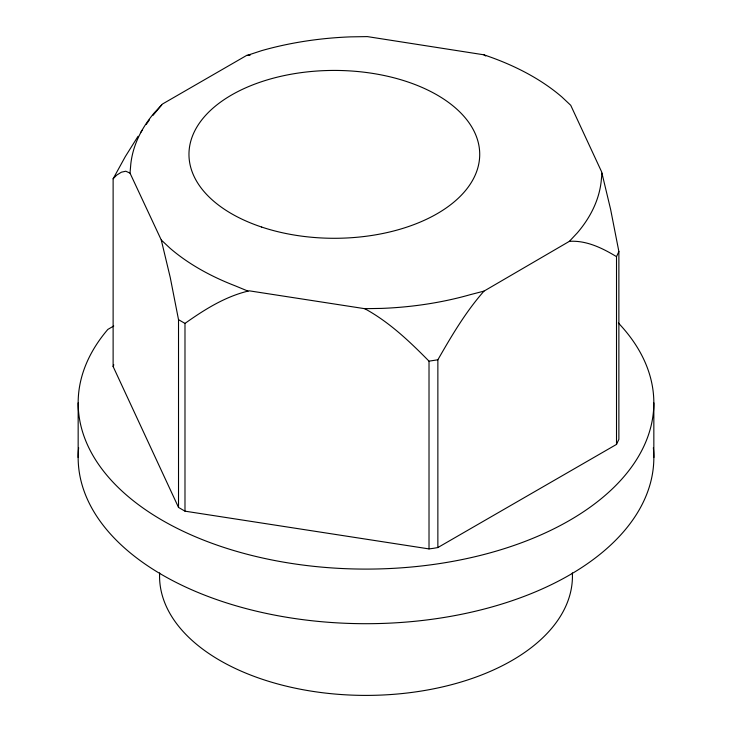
<?xml version="1.0" encoding="UTF-8"?>
<svg xmlns="http://www.w3.org/2000/svg" width="732" height="732" viewBox="0 0 732 732"><rect width="100%" height="100%" fill="white"/><g stroke="black" fill="none" stroke-linecap="round" stroke-linejoin="round"><path stroke-width="1.1" d="M248.002 55.129L261.763 50.609A235.677 136.06 0 0 1 350.582 36.865L367.345 36.6L483.834 54.799A235.677 136.06 0 0 1 561.956 97.045L570.731 105.298L601.631 171.855L610.616 209.379L618.879 251.543L618.879 439.301L616.509 444.406L437.864 547.545L433.481 548.314L429.016 548.909L184.986 511.165L178.517 507.422L178.517 319.664L170.254 277.51L161.269 239.986L130.012 173.118L130.836 163.739A235.677 136.06 0 0 1 154.635 112.463L162.614 103.944L247.013 55.211L250.097 55.229M601.988 173.118L601.164 181.536A235.677 136.06 0 0 1 577.365 232.822L569.386 241.331L483.998 291.116C465.68 311.869 451.571 335.86 437.864 359.787L437.864 547.545M178.517 507.422L113.121 366.531L113.121 178.782L125.328 156.566L138.055 136.28M113.121 366.531L113.817 364.82M618.879 251.543L616.509 256.648L616.509 444.406M140.59 132.611L142.493 129.857M146.299 124.349L149.474 119.764M152.988 115.382L161.626 104.996M113.121 178.782L116.727 175.104L121.384 172.194L125.794 171.224L130.012 173.118M184.986 511.165L184.986 323.407C204.265 309.737 224.797 296.753 248.002 291.116L249.356 290.842L364.646 308.675L381.418 308.41A235.677 136.06 0 0 0 470.237 294.676L483.998 291.116M113.744 326.005L107.842 329.418A287.841 166.182 0 0 0 372.277 569.057A287.841 166.182 0 0 0 618.357 322.986M437.864 359.787L429.016 361.16C409.929 341.78 389.918 322.693 366 309.371L364.646 308.675M569.386 241.331C586.387 240.242 602.335 248.057 616.509 256.648M248.002 291.116L235.063 285.773A235.677 136.06 0 0 1 170.044 248.23L161.269 239.986M184.986 323.407L178.517 319.664M483.834 54.799L485.709 55.971M653.841 402.911L653.841 457.518M429.016 361.16L429.016 548.909M78.159 402.911L78.159 457.518M572.351 572.872A206.433 119.179 0 0 1 366 695.4A206.433 119.179 0 0 1 159.649 572.872M653.347 447.737A287.841 166.182 0 0 1 366 623.701A287.841 166.182 0 0 1 78.653 447.737M261.653 227.048A145.375 83.933 0 0 0 479.716 154.361A145.375 83.933 0 0 0 261.653 81.673A145.375 83.933 0 0 0 261.653 227.048"/></g></svg>
